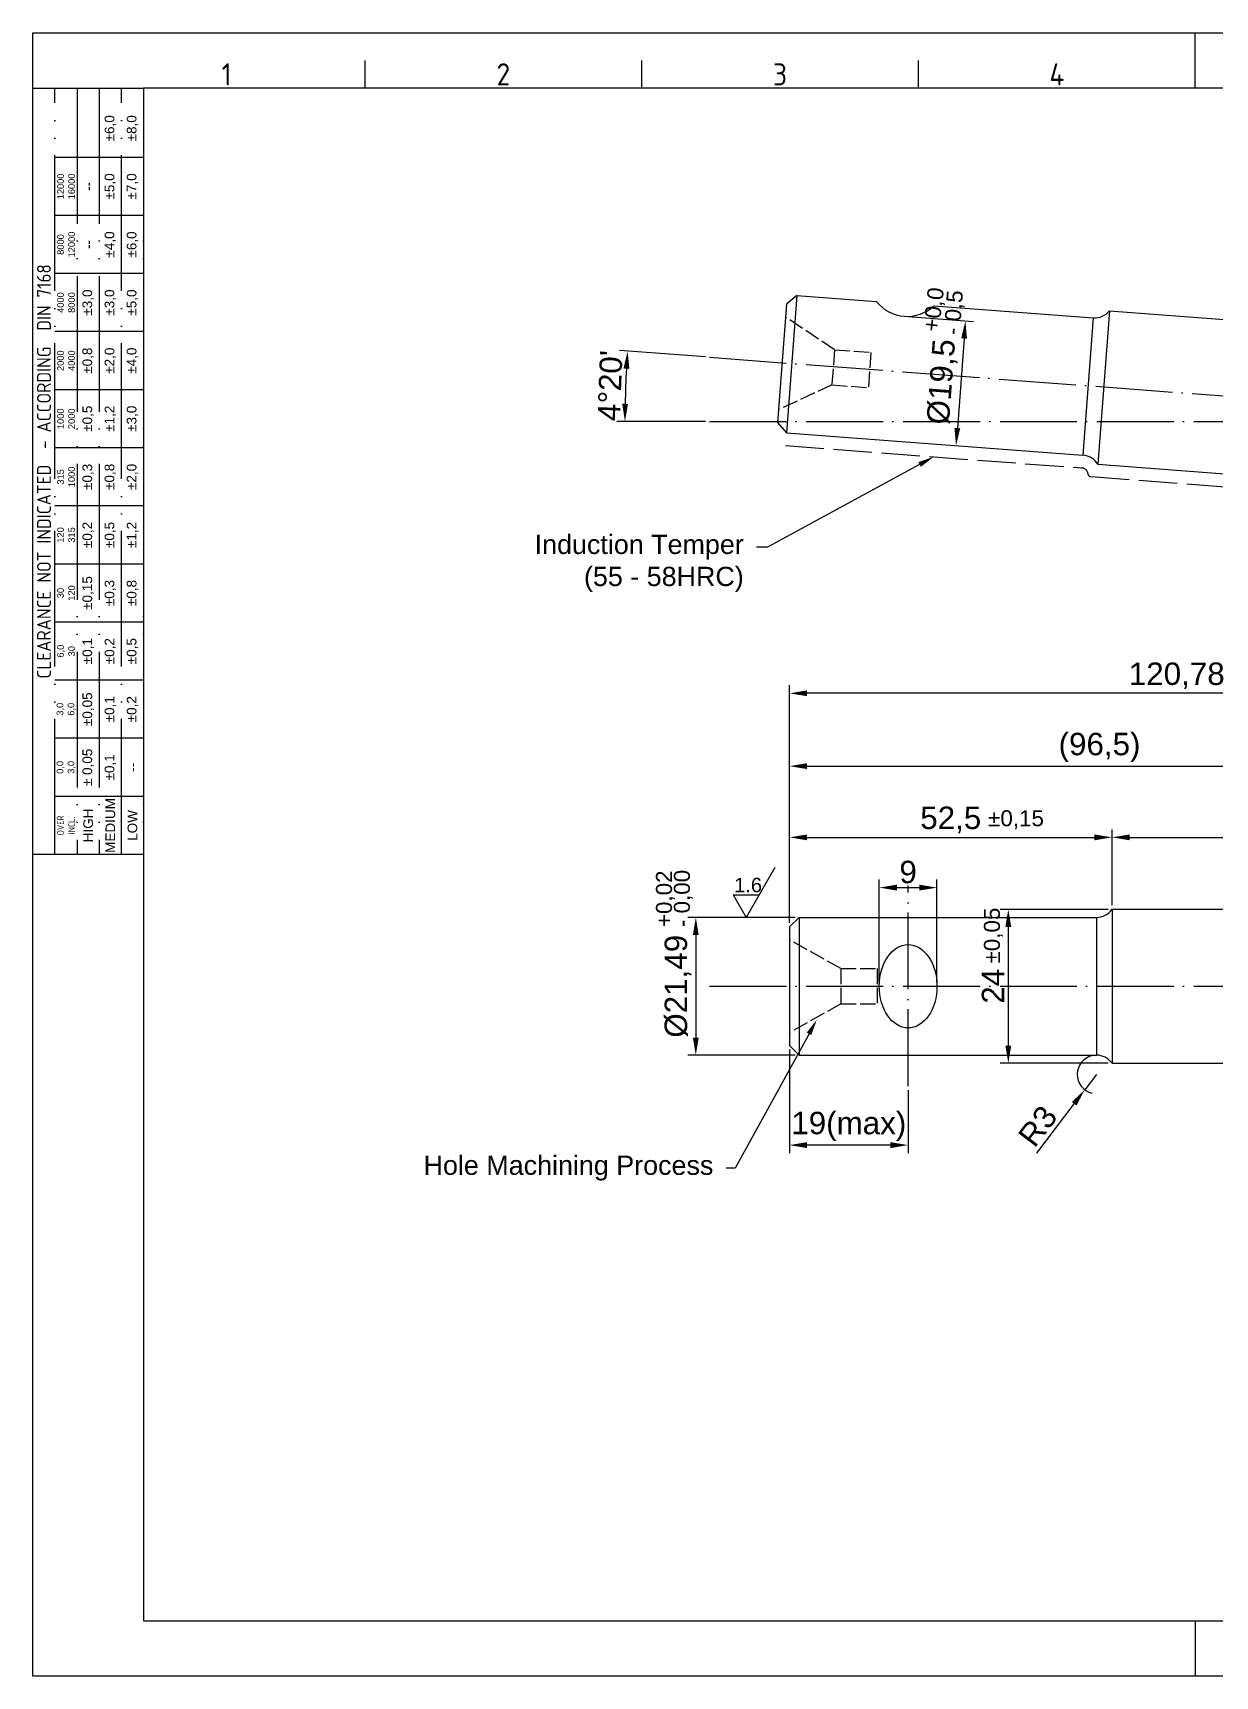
# Model space of a CAD drawing. Header units: millimetres. Extents: x 5222 to 5585, y 1392 to 1648.
# Drawn here: x 5222.4 to 5406.8, y 1392.2 to 1648.5 of the extents above; entities that cross this region are included whole.
import ezdxf
from ezdxf import colors
from ezdxf.entities.mleader import LeaderData, LeaderLine
from ezdxf.enums import TextEntityAlignment as Align
from ezdxf.math import Vec2, Vec3

# ---------------------------------------------------------------- set-up
doc = ezdxf.new("R2010")
doc.units = ezdxf.units.MM
for name, pattern in [('ACAD_ISO02W100', [15, 12, -3]), ('ACAD_ISO04W100', [30, 24, -3, 0, -3]), ('ACAD_ISO05W100', [33, 24, -3, 0, -3, 0, -3])]:
    doc.linetypes.add(name, pattern=pattern)
for name, color, linetype, lineweight in [('AM_0', 7, 'Continuous', 30), ('AM_4', 1, 'ACAD_ISO04W100', 25), ('AM_5', 1, 'Continuous', 25), ('AM_8', 5, 'ACAD_ISO02W100', 25), ('AM_BOR', 2, 'ACAD_ISO05W100', 35)]:
    doc.layers.add(name, color=color, linetype=linetype, lineweight=lineweight)
doc.styles.add('ACISOTS', font='isocp.shx', dxfattribs={"height": 1})
doc.styles.get("Standard").update_dxf_attribs({"font": 'arial.ttf'})
doc.dimstyles.new('ISO-25', dxfattribs={"dimtxt": 3.5, "dimasz": 2.75, "dimexe": 1.25, "dimexo": 0.625, "dimtad": 1, "dimtxsty": 'Standard', "dimcen": 2.5, "dimadec": 0, "dimazin": 0, "dimtfac": 1, "dimtmove": 0, "dimatfit": 3, "dimfxl": 1, "dimarcsym": 0})

# ---------------------------------------------------------------- blocks, each defined once
blk = doc.blocks.new('A3 ZTL')
for p, q in [((19.57, 280.82), (19.57, 9.78)), ((401.17, 280.82), (19.57, 280.82)), ((19.57, 9.78), (401.17, 9.78))]:
    blk.add_line(p, q)
at = {"layer": 'AM_BOR', "color": 135, "linetype": 'Continuous', "lineweight": 25}
for p, q in [((0, 0), (0, 290.61)), ((0, 290.61), (410.96, 290.61)), ((410.96, 0), (0, 0))]:
    blk.add_line(p, q, dxfattribs=at)
at = {"layer": 'AM_BOR', "color": 135, "lineweight": 25}
for p, q in [((205.48, 280.82), (205.48, 290.61)), ((58.71, 280.82), (58.71, 285.71)), ((107.63, 280.82), (107.63, 285.71)), ((156.56, 280.82), (156.56, 285.71)), ((3.91, 145.3), (3.91, 280.82)), ((7.83, 280.82), (7.83, 145.3)), ((11.74, 280.82), (11.74, 145.3)), ((15.66, 145.3), (15.66, 280.82)), ((19.57, 268.59), (3.91, 268.59)), ((19.57, 258.32), (3.91, 258.32)), ((19.57, 248.04), (3.91, 248.04)), ((19.57, 237.77), (3.91, 237.77)), ((19.57, 227.5), (3.91, 227.5)), ((19.57, 217.22), (3.91, 217.22)), ((19.57, 206.95), (3.91, 206.95)), ((19.57, 196.67), (3.91, 196.67)), ((19.57, 186.4), (3.91, 186.4)), ((19.57, 176.13), (3.91, 176.13)), ((19.57, 165.85), (3.91, 165.85)), ((19.57, 155.58), (3.91, 155.58)), ((205.48, 9.78), (205.48, 0))]:
    blk.add_line(p, q, dxfattribs=at)
blk.add_lwpolyline([(19.57, 145.3), (0, 145.3), (0, 280.82), (19.57, 280.82)], close=True, dxfattribs=at)
at = {"layer": 'AM_BOR', "color": 135, "lineweight": 25, "style": 'ACISOTS'}
for s, p in [('1', (34.25, 283.27)), ('2', (83.17, 283.27)), ('3', (132.09, 283.27)), ('4', (181.02, 283.27))]:
    blk.add_text(s, height=3.91, dxfattribs=at).set_placement(p, align=Align.MIDDLE)
at = {"layer": 'AM_BOR', "color": 135, "lineweight": 25, "attachment_point": 5, "rotation": 90}
for s, insert, char_height, width in [('±6,0', (13.7, 273.73), 1.712, 10.274), ('±8,0', (17.61, 273.73), 1.712, 10.274), ('12000\\P16000', (5.87, 263.45), 1.174, 10.274), ('±5,0', (13.7, 263.45), 1.712, 10.274), ('±7,0', (17.61, 263.45), 1.712, 10.274), ('--', (9.78, 263.45), 1.712, 10.274), ('8000\\P12000', (5.87, 253.18), 1.174, 10.274), ('--', (9.78, 253.18), 1.712, 10.274), ('±4,0', (13.7, 253.18), 1.712, 10.274), ('±6,0', (17.61, 253.18), 1.712, 10.274), ('{\\Fisocp.shx|c0;CLEARANCE NOT INDICATED  - ACCORDING  DIN 7168}', (1.96, 213.06), 2.4462, 135.5186), ('4000\\P8000', (5.87, 242.91), 1.174, 10.274), ('±3,0', (9.78, 242.91), 1.712, 10.274), ('±3,0', (13.7, 242.91), 1.712, 10.274), ('±5,0', (17.61, 242.91), 1.712, 10.274), ('2000\\P4000', (5.87, 232.63), 1.174, 10.274), ('±0,8', (9.78, 232.63), 1.712, 10.274), ('±2,0', (13.7, 232.63), 1.712, 10.274), ('±4,0', (17.61, 232.63), 1.712, 10.274), ('1000\\P2000', (5.87, 222.36), 1.174, 10.274), ('±0,5', (9.78, 222.36), 1.712, 10.274), ('±1,2', (13.7, 222.36), 1.712, 10.274), ('±3,0', (17.61, 222.36), 1.712, 10.274), ('315\\P1000', (5.87, 212.08), 1.174, 10.274), ('±0,3', (9.78, 212.08), 1.712, 10.274), ('±0,8', (13.7, 212.08), 1.712, 10.274), ('±2,0', (17.61, 212.08), 1.712, 10.274), ('±0,2', (9.78, 201.81), 1.712, 10.274), ('±0,5', (13.7, 201.81), 1.712, 10.274), ('±1,2', (17.61, 201.81), 1.712, 10.274), ('120\\P315', (5.87, 201.81), 1.174, 10.274), ('30\\P120', (5.87, 191.54), 1.174, 10.274), ('±0,15', (9.78, 191.54), 1.712, 10.274), ('±0,3', (13.7, 191.54), 1.712, 10.274), ('±0,8', (17.61, 191.54), 1.712, 10.274), ('±0,1', (9.78, 181.26), 1.712, 10.274), ('±0,2', (13.7, 181.26), 1.712, 10.274), ('±0,5', (17.61, 181.26), 1.712, 10.274), ('6,0\\P30', (5.87, 181.26), 1.174, 10.274), ('3,0\\P6,0', (5.87, 170.99), 1.174, 10.274), ('±0,05', (9.78, 170.99), 1.712, 10.274), ('±0,1', (13.7, 170.99), 1.712, 10.274), ('±0,2', (17.61, 170.99), 1.712, 10.274), ('± 0,05', (9.78, 160.71), 1.712, 10.274), ('\\pt4.69206;±0,1', (13.7, 160.71), 1.7123, 10.274), ('0,0\\P3,0', (5.87, 160.71), 1.174, 10.274), ('--', (17.61, 160.71), 1.712, 10.274), ('MEDIUM', (13.7, 150.44), 1.712, 10.274), ('{\\Fisocp.shx|c0;OVER\\PINCL.}', (5.87, 150.44), 1.1742, 10.274), ('HIGH', (9.78, 150.44), 1.712, 10.274), ('LOW', (17.61, 150.44), 1.712, 10.274)]:
    blk.add_mtext(s, dxfattribs=dict(at, insert=insert, char_height=char_height, width=width))
blk = doc.blocks.new('*D159')
at = {"layer": 'AM_5', "color": 0, "lineweight": -2, "ltscale": 0.25, "transparency": 16777216}
for p, q in [((5327.33, 1597.94), (5313.93, 1598.95)), ((5327.33, 1587.87), (5313.52, 1587.87))]:
    blk.add_line(p, q, dxfattribs=at)
blk.add_arc((5461.2, 1587.87), 146.43, 176.7761, 178.9239, dxfattribs=at)
at = {"layer": 'AM_5', "color": 0, "ltscale": 0.25, "transparency": 16777216}
for points in [[(5314.54, 1596.14), (5315.46, 1596.08), (5315.18, 1598.85)], [(5315.25, 1590.62), (5314.34, 1590.63), (5314.77, 1587.87)]]:
    blk.add_solid(points, dxfattribs=at)
at = {"layer": 'Defpoints', "color": 0, "ltscale": 0.25, "transparency": 16777216}
for p in [(5327.95, 1597.89), (5314.95, 1595.2), (5327.95, 1587.87), (5499.97, 1587.87), (5499.97, 1584.96)]:
    blk.add_point(p, dxfattribs=at)
at = {"layer": 'AM_5', "color": 0, "ltscale": 0.25, "transparency": 16777216, "insert": (5312.46, 1593.46), "char_height": 3.5, "attachment_point": 5, "rotation": 87.85}
blk.add_mtext("4%%d20'", dxfattribs=at)
blk = doc.blocks.new('*D164')
at = {"layer": 'AM_5', "color": 0, "lineweight": -2, "ltscale": 0.25, "transparency": 16777216}
for p, q in [((5341.3, 1510.52), (5324.57, 1510.52)), ((5325.82, 1507.77), (5325.82, 1491.77)), ((5341.3, 1489.02), (5324.57, 1489.02))]:
    blk.add_line(p, q, dxfattribs=at)
at = {"layer": 'AM_5', "color": 0, "ltscale": 0.25, "transparency": 16777216}
for points in [[(5325.36, 1507.77), (5326.27, 1507.77), (5325.82, 1510.52)], [(5325.36, 1491.77), (5326.27, 1491.77), (5325.82, 1489.02)]]:
    blk.add_solid(points, dxfattribs=at)
at = {"layer": 'Defpoints', "color": 0, "ltscale": 0.25, "transparency": 16777216}
for p in [(5341.92, 1510.52), (5325.82, 1489.02), (5341.92, 1489.02)]:
    blk.add_point(p, dxfattribs=at)
at = {"layer": 'AM_5', "color": 0, "ltscale": 0.25, "transparency": 16777216, "insert": (5323.03, 1499.77), "char_height": 3.5, "attachment_point": 5, "rotation": 90}
blk.add_mtext('%%C21,49', dxfattribs=at)
blk = doc.blocks.new('*D165')
at = {"layer": 'AM_5', "color": 0, "lineweight": -2, "ltscale": 0.25, "transparency": 16777216}
for p, q in [((5390.1, 1511.77), (5373.29, 1511.77)), ((5374.54, 1509.02), (5374.54, 1490.52)), ((5390.1, 1487.77), (5373.29, 1487.77))]:
    blk.add_line(p, q, dxfattribs=at)
at = {"layer": 'AM_5', "color": 0, "ltscale": 0.25, "transparency": 16777216}
for points in [[(5374.09, 1509.02), (5375, 1509.02), (5374.54, 1511.77)], [(5374.09, 1490.52), (5375, 1490.52), (5374.54, 1487.77)]]:
    blk.add_solid(points, dxfattribs=at)
at = {"layer": 'Defpoints', "color": 0, "ltscale": 0.25, "transparency": 16777216}
for p in [(5390.72, 1511.77), (5374.54, 1487.77), (5390.72, 1487.77)]:
    blk.add_point(p, dxfattribs=at)
at = {"layer": 'AM_5', "color": 0, "ltscale": 0.25, "transparency": 16777216, "insert": (5372.16, 1499.77), "char_height": 3.5, "attachment_point": 5, "rotation": 90}
blk.add_mtext('24', dxfattribs=at)
blk = doc.blocks.new('*D166')
at = {"layer": 'AM_5', "color": 0, "lineweight": -2, "ltscale": 0.25, "transparency": 16777216}
for p, q in [((5388.28, 1486.02), (5386.47, 1483.63)), ((5378.98, 1473.76), (5384.81, 1481.44))]:
    blk.add_line(p, q, dxfattribs=at)
blk.add_arc((5388.28, 1486.02), 3, 101.9366, 256.6905, dxfattribs=at)
at = {"layer": 'AM_5', "color": 0, "ltscale": 0.25, "transparency": 16777216}
blk.add_solid([(5384.44, 1481.72), (5385.17, 1481.16), (5386.47, 1483.63)], dxfattribs=at)
at = {"layer": 'Defpoints', "color": 0, "ltscale": 0.25, "transparency": 16777216}
for p in [(5388.28, 1486.02), (5386.47, 1483.63)]:
    blk.add_point(p, dxfattribs=at)
at = {"layer": 'AM_5', "color": 0, "ltscale": 0.25, "transparency": 16777216, "insert": (5379.14, 1477.96), "char_height": 3.5, "attachment_point": 5, "rotation": 52.8173}
blk.add_mtext('R3', dxfattribs=at)
blk = doc.blocks.new('*D167')
at = {"layer": 'AM_5', "color": 0, "lineweight": -2, "ltscale": 0.25, "transparency": 16777216}
for p, q in [((5340.42, 1509.65), (5340.42, 1524.25)), ((5343.17, 1523), (5387.97, 1523)), ((5390.72, 1512.4), (5390.72, 1524.25))]:
    blk.add_line(p, q, dxfattribs=at)
at = {"layer": 'AM_5', "color": 0, "ltscale": 0.25, "transparency": 16777216}
for points in [[(5343.17, 1523.45), (5343.17, 1522.54), (5340.42, 1523)], [(5387.97, 1523.45), (5387.97, 1522.54), (5390.72, 1523)]]:
    blk.add_solid(points, dxfattribs=at)
at = {"layer": 'Defpoints', "color": 0, "ltscale": 0.25, "transparency": 16777216}
for p in [(5390.72, 1523), (5390.72, 1511.77), (5340.42, 1509.02)]:
    blk.add_point(p, dxfattribs=at)
at = {"layer": 'AM_5', "color": 0, "ltscale": 0.25, "transparency": 16777216, "insert": (5365.57, 1525.72), "char_height": 3.5, "attachment_point": 5}
blk.add_mtext('52,5', dxfattribs=at)
blk = doc.blocks.new('*D168')
at = {"layer": 'AM_5', "color": 0, "lineweight": -2, "ltscale": 0.25, "transparency": 16777216}
for p, q in [((5390.72, 1523.62), (5390.72, 1524.25)), ((5393.47, 1523), (5434.37, 1523)), ((5437.12, 1518.4), (5437.12, 1524.25))]:
    blk.add_line(p, q, dxfattribs=at)
at = {"layer": 'AM_5', "color": 0, "ltscale": 0.25, "transparency": 16777216}
for points in [[(5393.47, 1523.45), (5393.47, 1522.54), (5390.72, 1523)], [(5434.37, 1523.45), (5434.37, 1522.54), (5437.12, 1523)]]:
    blk.add_solid(points, dxfattribs=at)
at = {"layer": 'Defpoints', "color": 0, "ltscale": 0.25, "transparency": 16777216}
for p in [(5390.72, 1523), (5437.12, 1523), (5437.12, 1517.77)]:
    blk.add_point(p, dxfattribs=at)
at = {"layer": 'AM_5', "color": 0, "ltscale": 0.25, "transparency": 16777216, "insert": (5413.92, 1525.37), "char_height": 3.5, "attachment_point": 5}
blk.add_mtext('44', dxfattribs=at)
blk = doc.blocks.new('*D169')
at = {"layer": 'AM_5', "color": 0, "lineweight": -2, "ltscale": 0.25, "transparency": 16777216}
for p, q in [((5340.42, 1523.62), (5340.42, 1535.36)), ((5343.17, 1534.11), (5434.37, 1534.11)), ((5437.12, 1523.62), (5437.12, 1535.36))]:
    blk.add_line(p, q, dxfattribs=at)
at = {"layer": 'AM_5', "color": 0, "ltscale": 0.25, "transparency": 16777216}
for points in [[(5343.17, 1534.57), (5343.17, 1533.65), (5340.42, 1534.11)], [(5434.37, 1534.57), (5434.37, 1533.65), (5437.12, 1534.11)]]:
    blk.add_solid(points, dxfattribs=at)
at = {"layer": 'Defpoints', "color": 0, "ltscale": 0.25, "transparency": 16777216}
for p in [(5437.12, 1534.11), (5340.42, 1523), (5437.12, 1523)]:
    blk.add_point(p, dxfattribs=at)
at = {"layer": 'AM_5', "color": 0, "ltscale": 0.25, "transparency": 16777216, "insert": (5388.77, 1537.03), "char_height": 3.5, "attachment_point": 5}
blk.add_mtext('(96,5)', dxfattribs=at)
blk = doc.blocks.new('*D177')
at = {"layer": 'AM_5', "color": 0, "lineweight": -2, "ltscale": 0.25, "transparency": 16777216}
for p, q in [((5340.42, 1489.9), (5340.42, 1473.74)), ((5358.92, 1483.57), (5358.92, 1473.74)), ((5356.17, 1474.99), (5343.17, 1474.99))]:
    blk.add_line(p, q, dxfattribs=at)
at = {"layer": 'AM_5', "color": 0, "ltscale": 0.25, "transparency": 16777216}
for points in [[(5343.17, 1475.45), (5343.17, 1474.53), (5340.42, 1474.99)], [(5356.17, 1475.45), (5356.17, 1474.53), (5358.92, 1474.99)]]:
    blk.add_solid(points, dxfattribs=at)
at = {"layer": 'Defpoints', "color": 0, "ltscale": 0.25, "transparency": 16777216}
for p in [(5340.42, 1490.52), (5358.92, 1484.2), (5340.42, 1474.99)]:
    blk.add_point(p, dxfattribs=at)
at = {"layer": 'AM_5', "color": 0, "ltscale": 0.25, "transparency": 16777216, "insert": (5349.67, 1477.91), "char_height": 3.5, "attachment_point": 5}
blk.add_mtext('19(max)', dxfattribs=at)
blk = doc.blocks.new('*D178')
at = {"layer": 'AM_5', "color": 0, "lineweight": -2, "ltscale": 0.25, "transparency": 16777216}
for p, q in [((5354.42, 1500.4), (5354.42, 1516.41)), ((5357.17, 1515.16), (5360.67, 1515.16)), ((5363.42, 1500.4), (5363.42, 1516.41))]:
    blk.add_line(p, q, dxfattribs=at)
at = {"layer": 'AM_5', "color": 0, "ltscale": 0.25, "transparency": 16777216}
for points in [[(5357.17, 1515.62), (5357.17, 1514.7), (5354.42, 1515.16)], [(5360.67, 1515.62), (5360.67, 1514.7), (5363.42, 1515.16)]]:
    blk.add_solid(points, dxfattribs=at)
at = {"layer": 'Defpoints', "color": 0, "ltscale": 0.25, "transparency": 16777216}
for p in [(5363.42, 1515.16), (5354.42, 1499.77), (5363.42, 1499.77)]:
    blk.add_point(p, dxfattribs=at)
at = {"layer": 'AM_5', "color": 0, "ltscale": 0.25, "transparency": 16777216, "insert": (5358.92, 1517.57), "char_height": 3.5, "attachment_point": 5}
blk.add_mtext('9', dxfattribs=at)
blk = doc.blocks.new('*D180')
at = {"layer": 'AM_5', "color": 0, "lineweight": -2, "ltscale": 0.25, "transparency": 16777216}
for p, q in [((5340.42, 1534.74), (5340.42, 1546.72)), ((5461.2, 1529.6), (5461.2, 1546.72)), ((5458.45, 1545.47), (5343.17, 1545.47))]:
    blk.add_line(p, q, dxfattribs=at)
at = {"layer": 'AM_5', "color": 0, "ltscale": 0.25, "transparency": 16777216}
for points in [[(5343.17, 1545.93), (5343.17, 1545.02), (5340.42, 1545.47)], [(5458.45, 1545.93), (5458.45, 1545.02), (5461.2, 1545.47)]]:
    blk.add_solid(points, dxfattribs=at)
at = {"layer": 'Defpoints', "color": 0, "ltscale": 0.25, "transparency": 16777216}
for p in [(5340.42, 1545.47), (5340.42, 1534.11), (5461.2, 1528.98)]:
    blk.add_point(p, dxfattribs=at)
at = {"layer": 'AM_5', "color": 0, "ltscale": 0.25, "transparency": 16777216, "insert": (5400.81, 1548.2), "char_height": 3.5, "attachment_point": 5}
blk.add_mtext('120,78', dxfattribs=at)

msp = doc.modelspace()

# ---------------------------------------------------------------- linework, layer by layer
at = {"layer": 'AM_0', "ltscale": 5}
for p, q in [((5341.562, 1607.536), (5339.95, 1586.097)), ((5341.562, 1607.536), (5339.954, 1606.153)), ((5341.562, 1607.536), (5353.988, 1606.602)), ((5339.954, 1606.153), (5338.567, 1587.705)), ((5362.937, 1605.929), (5387.795, 1604.06)), ((5390.319, 1605.124), (5388.519, 1581.192)), ((5390.319, 1605.124), (5432.599, 1601.945)), ((5387.795, 1604.06), (5386.183, 1582.621)), ((5338.567, 1587.705), (5339.95, 1586.097)), ((5339.95, 1586.097), (5386.183, 1582.621)), ((5388.519, 1581.192), (5430.8, 1578.012)), ((5341.92, 1510.522), (5340.42, 1509.022)), ((5341.92, 1510.522), (5341.92, 1489.022)), ((5341.92, 1510.522), (5388.284, 1510.522)), ((5388.284, 1510.522), (5388.284, 1489.022)), ((5390.72, 1511.772), (5390.72, 1487.772)), ((5390.72, 1511.772), (5433.12, 1511.772)), ((5340.42, 1509.022), (5340.42, 1490.522)), ((5340.42, 1490.522), (5341.92, 1489.022)), ((5341.92, 1489.022), (5388.284, 1489.022)), ((5390.72, 1487.772), (5433.12, 1487.772))]:
    msp.add_line(p, q, dxfattribs=at)
for centre, radius, start, end in [((5358.766, 1610.305), 6.045, 217.77502, 313.62498), ((5388.02, 1607.052), 3, 265.7, 320.01467), ((5385.958, 1579.629), 3, 31.38533, 85.7), ((5388.284, 1513.522), 3, 270, 324.31467), ((5388.284, 1486.022), 3, 35.68533, 90)]:
    msp.add_arc(centre, radius, start, end, dxfattribs=at)
msp.add_ellipse((5358.92, 1499.772), major_axis=(0, 6.5), ratio=0.6923077, dxfattribs=at)
at = {"layer": 'AM_4', "ltscale": 0.5}
for p, q in [((5327.95, 1597.892), (5499.967, 1584.958)), ((5327.95, 1587.874), (5499.967, 1587.874)), ((5358.92, 1484.197), (5358.92, 1515.495)), ((5327.95, 1499.772), (5501.718, 1499.772))]:
    msp.add_line(p, q, dxfattribs=at)
at = {"layer": 'AM_5', "ltscale": 0.25}
for p, q in [((5358.936, 1604.23), (5369.1, 1603.466)), ((5367.647, 1600.817), (5366.597, 1586.851))]:
    msp.add_line(p, q, dxfattribs=at)
at = {"layer": 'AM_5'}
for p, q in [((5338.146, 1518.285), (5333.665, 1510.522)), ((5331.628, 1514.051), (5335.702, 1514.051)), ((5331.628, 1514.051), (5333.665, 1510.522))]:
    msp.add_line(p, q, dxfattribs=at)
at = {"layer": 'AM_5', "ltscale": 0.25}
for points in [[(5367.19, 1600.852), (5368.104, 1600.783), (5367.853, 1603.56)], [(5366.14, 1586.886), (5367.054, 1586.817), (5366.391, 1584.109)]]:
    msp.add_solid(points, dxfattribs=at)
at = {"layer": 'AM_8', "ltscale": 0.2}
for p, q in [((5347.444, 1599.072), (5339.804, 1604.159)), ((5347.444, 1599.072), (5347.032, 1593.587)), ((5347.444, 1599.072), (5353.128, 1598.644)), ((5353.128, 1598.644), (5352.716, 1593.16)), ((5347.032, 1593.587), (5338.717, 1589.7)), ((5347.032, 1593.587), (5352.716, 1593.16)), ((5348.42, 1502.522), (5340.42, 1507.022)), ((5348.42, 1502.522), (5348.42, 1497.022)), ((5348.42, 1502.522), (5354.12, 1502.522)), ((5354.12, 1502.522), (5354.12, 1497.022)), ((5348.42, 1497.022), (5340.42, 1492.522)), ((5348.42, 1497.022), (5354.12, 1497.022))]:
    msp.add_line(p, q, dxfattribs=at)
at = {"layer": 'AM_8', "ltscale": 0.5}
for p, q in [((5339.8, 1584.103), (5386.033, 1580.626)), ((5387.414, 1579.269), (5430.65, 1576.018))]:
    msp.add_line(p, q, dxfattribs=at)
for centre, radius, start, end in [((5385.958, 1579.629), 1, 5.29407, 85.7), ((5387.452, 1579.768), 0.5, 185.29407, 265.7)]:
    msp.add_arc(centre, radius, start, end, dxfattribs=at)

# ---------------------------------------------------------------- block references
at = {"linetype": 'ByBlock', "lineweight": 0, "xscale": 0.8820900000000002, "yscale": 0.8820900000000002, "zscale": 0.8820900000000002}
msp.add_blockref('A3 ZTL', (5222.448, 1392.154), dxfattribs=at)

# ---------------------------------------------------------------- texts
at = {"layer": 'AM_5', "ltscale": 0.25, "char_height": 2.5, "attachment_point": 1}
for s, insert, rotation in [('+0,0', (5361.214, 1602.081), 83.10979), ('- 0,5', (5364.453, 1601.467), 85.55659), ('+0,02', (5319.601, 1508.999), 90), ('- 0,00', (5322.4, 1508.999), 90), ('%%P0,05', (5370.738, 1503.322), 90)]:
    msp.add_mtext_dynamic_manual_height_columns(s, width=15.23302, gutter_width=12.5, heights=[0], dxfattribs=dict(at, insert=insert, rotation=rotation))
at = {"layer": 'AM_5', "ltscale": 0.25, "insert": (5364.344, 1594.043), "char_height": 3.5, "attachment_point": 5, "rotation": 85.7}
msp.add_mtext('%%c19,5', dxfattribs=at)
at = {"layer": 'AM_5', "ltscale": 0.25, "insert": (5371.387, 1527.23), "char_height": 2.5, "attachment_point": 1}
msp.add_mtext_dynamic_manual_height_columns('%%P0,15', width=15.23302, gutter_width=12.5, heights=[0], dxfattribs=at)
at = {"layer": 'AM_5', "insert": (5331.798, 1516.683), "char_height": 2.2356, "attachment_point": 1}
msp.add_mtext_dynamic_manual_height_columns('1.6', width=18.23779, gutter_width=12.5, heights=[0], dxfattribs=at)

# ---------------------------------------------------------------- dimensions: what is measured, and where the dimension line sits
at = {"layer": 'AM_5', "ltscale": 0.25}
dim = msp.add_angular_dim_2l(base=(5314.952, 1595.197), line1=((5327.95, 1587.874), (5499.967, 1587.874)), line2=((5327.95, 1597.892), (5499.967, 1584.958)), text="4%%d20'", dimstyle='ISO-25', dxfattribs=at)
dim.commit()
dim.dimension.update_dxf_attribs({"geometry": '*D159', "text_midpoint": (5314.871, 1593.367), "dimtype": 162})
for base, p1, p2, picture, middle in [((5340.420461943, 1545.474484187), (5461.195461943, 1528.979070571), (5340.420461943, 1534.110065166), '*D180', (5400.807961943, 1548.202826615)), ((5363.42, 1515.157), (5354.42, 1499.772), (5363.42, 1499.772), '*D178', (5358.92, 1517.569))]:
    dim = msp.add_linear_dim(base=base, p1=p1, p2=p2, dimstyle='ISO-25', dxfattribs=at)
    dim.commit()
    dim.dimension.update_dxf_attribs({"geometry": picture, "text_midpoint": middle})
for base, p1, p2, text, picture, middle in [((5437.12, 1534.11), (5340.42, 1522.996), (5437.12, 1522.996), '(96,5)', '*D169', (5388.77, 1537.029)), ((5390.72, 1522.996), (5340.42, 1509.022), (5390.72, 1511.772), '52,5', '*D167', (5365.57, 1525.724)), ((5437.12, 1522.996), (5390.72, 1522.996), (5437.12, 1517.772), '44', '*D168', (5413.92, 1525.371)), ((5340.42, 1474.991), (5358.92, 1484.197), (5340.42, 1490.522), '19(max)', '*D177', (5349.67, 1477.911))]:
    dim = msp.add_linear_dim(base=base, p1=p1, p2=p2, text=text, dimstyle='ISO-25', dxfattribs=at)
    dim.commit()
    dim.dimension.update_dxf_attribs({"geometry": picture, "text_midpoint": middle})
dim = msp.add_linear_dim(base=(5325.815, 1489.022), p1=(5341.92, 1510.522), p2=(5341.92, 1489.022), angle=90, text='%%C21,49', dimstyle='ISO-25', dxfattribs=at)
dim.commit()
dim.dimension.update_dxf_attribs({"geometry": '*D164', "text_midpoint": (5323.029, 1499.772)})
dim = msp.add_linear_dim(base=(5374.544, 1487.772), p1=(5390.72, 1511.772), p2=(5390.72, 1487.772), angle=90, dimstyle='ISO-25', dxfattribs=at)
dim.commit()
dim.dimension.update_dxf_attribs({"geometry": '*D165', "text_midpoint": (5372.162, 1499.772)})
dim = msp.add_radius_dim(center=(5388.284, 1486.022), mpoint=(5386.471, 1483.632), dimstyle='ISO-25', dxfattribs=at)
dim.commit()
dim.dimension.update_dxf_attribs({"geometry": '*D166', "text_midpoint": (5379.141, 1477.962)})

# ---------------------------------------------------------------- leaders
ml = msp.add_multileader_mtext('Standard', dxfattribs=at)
ml.set_content('Induction Temper\\P(55 - 58HRC)', color=256)
ml.set_leader_properties()
ml.build(insert=Vec2(0, 0))
ml.multileader.update_dxf_attribs({"arrow_head_size": 2.5})
ctx = ml.context
ctx.base_point, ctx.char_height, ctx.arrow_head_size, ctx.plane_origin = Vec3(5299.017, 1568.261), 3, 2.5, Vec3(5362.917, 1582.364)
ctx.text_align_type = 2
notes = []
notes.append((ctx, [(0, (1, 1, 0), (5337.018, 1568.261), (-1, 0), 1.721, [(0, [(5362.917, 1582.364)], 0, [])])]))
ctx.mtext.insert, ctx.mtext.alignment, ctx.mtext.flow_direction = Vec3(5333.297, 1570.202), 3, 5
ml = msp.add_multileader_mtext('Standard', dxfattribs=at)
ml.set_content('Hole Machining Process', color=256)
ml.set_leader_properties()
ml.build(insert=Vec2(0, 0))
ml.multileader.update_dxf_attribs({"arrow_head_size": 2.5})
ctx = ml.context
ctx.base_point, ctx.char_height, ctx.arrow_head_size, ctx.plane_origin = Vec3(5281.859, 1471.412), 3, 2.5, Vec3(5261.249, 1483.804)
ctx.text_align_type = 2
notes.append((ctx, [(1, (1, 1, 0), (5331.949, 1471.412), (-1, 0), 1.397, [(0, [(5344.674, 1494.541)], 0, [])])]))
ctx.mtext.insert, ctx.mtext.alignment, ctx.mtext.flow_direction = Vec3(5328.552, 1473.353), 3, 5
for ctx, leaders in notes:
    for number, flags, end, landing, length, lines in leaders:
        leader = LeaderData()
        leader.index, (leader.has_last_leader_line, leader.has_dogleg_vector, leader.attachment_direction) = number, flags
        leader.last_leader_point, leader.dogleg_vector, leader.dogleg_length = Vec3(end), Vec3(landing), length
        for number, points, colour, breaks in lines:
            line = LeaderLine()
            line.index, line.vertices, line.color, line.breaks = number, Vec3.list(points), colors.encode_raw_color(colour), breaks
            leader.lines.append(line)
        ctx.leaders.append(leader)

doc.saveas('drawing.dxf')
